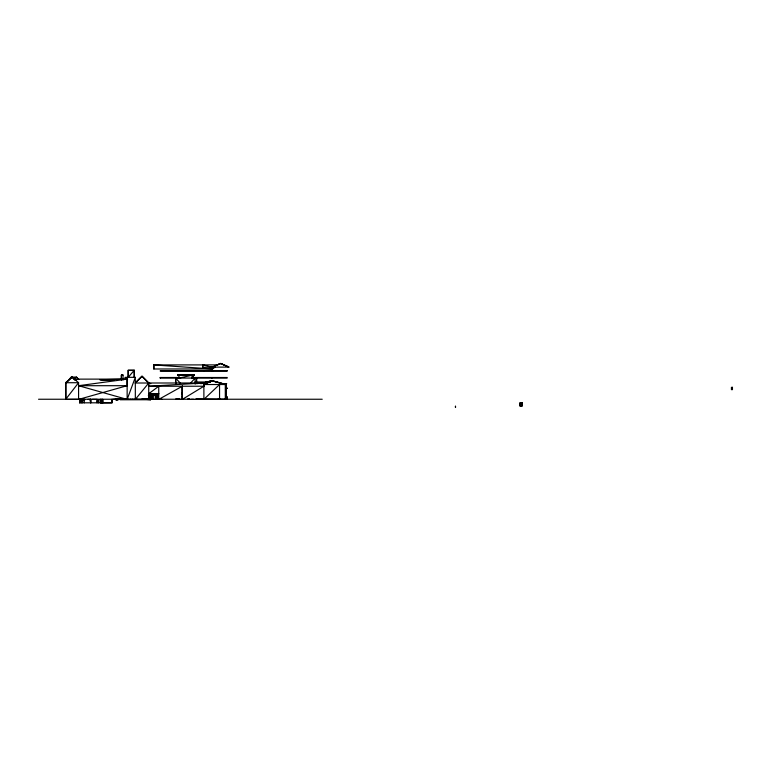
<?xml version="1.0" encoding="UTF-8"?>
<svg xmlns="http://www.w3.org/2000/svg" width="771" height="771" viewBox="0 0 771 771"><rect width="100%" height="100%" fill="white"/><g stroke="black" fill="none" stroke-linecap="round" stroke-linejoin="round"><path stroke-width="1.16" d="M76.3 380.604L72.185 377.115L65.805 382.715L65.612 399.426L65.612 382.715L72.185 377.115L78.575 382.715L78.584 399.417L127.138 385.693L127.148 379.12L126.087 379.101M89.715 399.445L90.805 402.828L90.727 399.253M153.843 369.001L153.843 364.924L212.488 368.972L214.964 366.929L212.488 368.972L153.814 368.991L153.843 364.924L217.461 364.895M182.264 386.232L182.341 399.378L182.264 386.232L182.341 399.378L203.891 386.232M210.213 366.745L212.362 367.285L202.696 367.295L202.715 364.837L212.295 367.295L217.046 364.828M135.32 383.014L142.124 376.277L148.62 383.004L148.726 386.252L203.891 386.232L203.949 382.985L135.32 383.014L141.96 376.277L148.726 383.004L148.736 399.388L148.726 393.538M203.891 386.213L203.949 382.975L148.726 386.252M182.361 396.024L182.496 399.359M195.179 383.669L195.236 381.992L209.172 381.992M111.737 399.33L111.737 402.809L101.859 402.857L101.994 399.368M455.391 407.078L455.449 407.329M455.478 406.153L455.555 407.493M455.41 406.327L455.526 406.924M150.066 395.08L158.007 394.829M99.806 379.727L127.148 379.12L78.575 385.712L127.148 399.397L135.32 377.337L135.33 399.397L148.726 383.004M193.27 377.501L193.27 378.06L192.037 378.098L193.251 374.966L178.92 378.108L178.988 374.812L194.388 374.802L177.793 374.86L194.388 374.802L193.058 375.024M65.612 399.426L78.584 382.715L65.602 382.715L65.814 399.417M128.188 377.337L134.26 370.282L134.26 377.337L134.221 370.282L128.188 370.282L128.188 377.337L128.188 370.282L134.26 370.282M67.077 381.886L71.308 377.096L76.502 377.096L78.671 379.486L76.502 377.096L73.467 378.773M66.229 382.695L71.308 377.096L76.368 379.891M190.273 383.418L195.15 378.108L196.566 378.05L196.566 381.587L196.566 378.05L193.107 378.05M135.224 383.004L141.96 376.277L148.62 383.004L150.808 383.65M225.961 384.488L211.399 380.787L204.354 382.801L195.795 382.821L204.354 382.801L212.247 380.768L209.288 382.185L212.382 380.768L225.296 384.517L225.305 399.359L225.97 399.33L225.961 384.488L212.382 380.768L203.881 384.527L203.891 399.368L219.552 384.517L219.552 399.359L220.217 399.33M84.82 399.937L79.731 402.819L79.731 399.368L79.721 402.819L112.296 402.799L112.296 399.349L120.912 399.301M148.658 393.788L158.749 393.788L148.658 393.788L158.749 386.252L158.749 399.388L182.332 386.242M209.442 382.165L212.382 380.768M216.555 365.281L220.651 363.449L228.91 367.092L220.506 363.478L212.266 367.131L228.91 367.092L220.641 363.449L216.458 365.29M225.296 384.517L203.881 384.527L206.011 383.592M120.382 398.935L117.057 400.216L116.999 398.674M201.78 383.63L203.949 382.985L203.987 385.105L203.987 382.821L211.399 380.787L203.997 384.45L203.987 382.821L200.923 383.621L195.236 381.992M200.518 383.495L203.949 382.985L203.978 385.143M226.317 383.659L226.25 399.32L226.433 383.659M196.759 383.592L203.949 382.985L195.709 383.582M90.699 399.349L87.836 399.349M114.648 379.621L100.22 379.669L114.648 379.621L101.849 379.66L102.794 379.621M113.655 399.378L114.657 399.32M132.323 399.368L132.891 399.378M124.198 399.368L125.461 399.368M178.988 374.976L177.793 374.86L178.988 374.812M194.388 374.966L177.793 375.024L180.077 374.976M176.964 378.05L179.238 378.06L175.624 378.108L175.634 384.016M161.544 399.349L162.055 399.32M175.634 399.359L176.973 399.301M191.285 399.359L193.569 399.349M66.239 399.397L80.251 399.32M81.128 399.407L81.977 402.819L81.35 399.397M76.377 379.91L73.862 378.821L75.924 379.93M92.318 399.349L97.242 399.349M195.159 399.349L196.576 399.291M84.28 402.828L84.309 399.253M159.24 399.378L158.807 399.388M158.209 393.788L158.228 399.388M150.075 395.08L157.988 394.887M149.121 393.798L149.15 399.388M177.793 375.024L193.058 374.86M152.851 394.954L152.851 399.301L152.966 394.954M121.355 375.053L121.355 379.92M122.984 379.91L123.042 375.043L121.548 375.053L122.097 375.043M101.849 379.66L111.728 379.621M121.182 399.368L127.408 399.359M137.508 399.368L135.407 399.359M122.994 375.043L122.31 375.053M148.311 395.272L149.931 395.263L149.931 399.32L148.668 399.388L148.687 393.538L148.678 399.388M149.372 399.32L150.663 399.311L127.572 399.339M146.345 399.32L148.003 399.311M126.097 399.368L126.531 399.368M127.003 399.368L126.685 399.368M128.584 399.368L128.15 399.368M130.27 399.368L130.704 399.368M142.5 399.32L149.208 399.32M141.238 399.33L143.522 399.32M144.466 399.33L145.941 399.33M116.855 400.216L116.026 400.236L115.949 398.684M177.793 374.86L194.388 374.802M125.856 377.472C122.589 377.472 129.538 377.472 126.28 377.472M135.32 377.337L127.138 377.337L127.148 399.397M192.683 377.501L227.194 377.501L227.194 378.06L160.214 378.06L160.214 377.501L179.45 377.501M127.61 379.101L74.739 379.139L74.835 380.276M222.106 383.65L226.703 383.65M78.575 385.712L127.138 385.693M226.616 387.63L227.194 388.401M227.204 397.171L226.626 396.545M176.125 399.137L180.029 399.137L175.865 399.118M83.519 399.407L82.709 399.407L83.943 399.378M152.976 399.291L152.301 399.301L152.369 394.954L152.388 399.291M157.843 399.291L157.149 399.291L157.197 394.954M38.55 399.243L322.22 399.243M120.18 399.773L150.634 399.744L145.093 399.311M97.03 399.513L97.04 402.838L97.425 399.513M97.994 399.513L98.389 402.838L98.38 399.513M519.943 403.088L522.189 403.088M519.943 403.32L522.189 403.32M519.943 403.551L522.189 403.551M519.943 403.773L522.189 403.773M519.943 404.004L522.189 404.004M519.943 404.235L522.189 404.235M519.943 404.467L522.189 404.467M519.943 404.688L522.189 404.688M519.943 404.92L522.189 404.92M519.943 405.151L522.189 405.151M519.943 405.373L522.189 405.373M519.943 405.604L522.189 405.604M519.943 405.835L522.189 405.835M191.738 378.098L195.15 378.108L195.15 384.006M119.929 399.339L115.698 399.33L119.813 399.339M153.843 364.924L156.234 365.088M74.353 378.792L76.281 379.91M226.616 387.996L227.194 388.333M180.51 383.418L175.624 378.108L176 383.997M149.15 396.101L150.403 399.311L149.314 393.779M149.304 393.971L150.393 399.744M160.214 377.501L160.301 378.06M196.383 398.906L227.204 399.243L227.204 396.911M101.647 399.378L101.859 402.857M100.23 399.378L100.432 402.857L100.432 399.378M102.659 399.339L102.803 402.819L102.803 399.339M182.293 392.699L182.361 394.916M202.715 364.837L202.744 367.295M100.394 399.378L100.432 402.857M193.251 374.966L193.251 378.05L192.037 375.024L192.037 378.098M157.708 394.954L157.708 399.291M157.284 394.954L157.197 399.291M156.282 393.788L156.262 399.388M155.231 393.788L155.222 399.388M152.138 393.788L152.138 399.388M151.983 393.788L151.993 399.388M151.492 393.788L151.501 399.388M151.077 393.788L151.077 399.388M150.914 393.788L150.933 399.388M150.143 394.482L149.979 399.301L150.075 393.287M121.423 375.043L121.423 379.91M101.859 399.378L101.859 402.857M90.805 399.253L90.708 402.828M81.986 399.368L81.977 402.819M79.876 399.368L79.876 402.819M220.111 398.906L218.27 398.906M212.545 370.62L212.545 371.179M211.919 370.62L211.919 371.179M211.919 377.501L211.919 378.06M204.296 370.62L204.296 371.179M227.194 370.62L160.301 370.62L160.301 371.179L227.194 371.179L227.194 370.62M732.45 387.331L731.428 387.331L731.428 389.644L732.45 389.644L732.45 387.331M189.618 399.118L187.632 399.118L189.647 399.127M522.189 402.867L519.943 402.867L519.943 405.96L522.189 405.96L522.189 402.867"/></g></svg>
